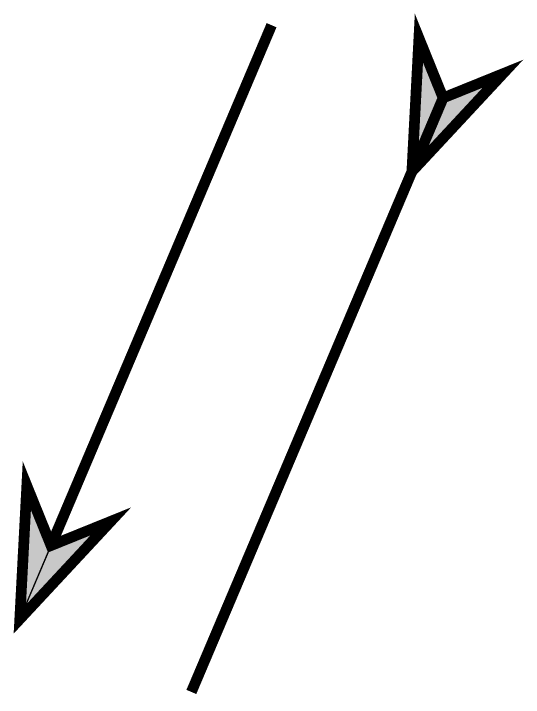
# Model space of a CAD drawing. Header units: millimetres. Extents: x 454430 to 532383, y -370512 to -310890.
# Drawn here: x 454430 to 454904, y -366143 to -365507 of the extents above; entities that cross this region are included whole.
import ezdxf

# ---------------------------------------------------------------- set-up
doc = ezdxf.new("R2010")
doc.units = ezdxf.units.MM

# ---------------------------------------------------------------- blocks, each defined once
blk = doc.blocks.new('FLECHE1')
h = blk.add_hatch(color=256)
h.dxf.hatch_style = 1
h.paths.add_polyline_path([(495907.08, -370439.56), (495913.62, -370315.47), (495936.11, -370371.09), (495991.74, -370348.6)])
for p, q in [((495907.08, -370439.56), (496141.31, -369887.17)), ((495913.62, -370315.47), (495907.08, -370439.56)), ((495913.62, -370315.47), (495907.08, -370439.56)), ((495936.11, -370371.09), (495913.62, -370315.47)), ((495936.11, -370371.09), (495913.62, -370315.47)), ((495991.74, -370348.6), (495907.08, -370439.56)), ((495907.08, -370439.56), (495991.74, -370348.6)), ((495936.11, -370371.09), (495991.74, -370348.6)), ((495991.74, -370348.6), (495936.11, -370371.09)), ((495907.08, -370439.56), (495936.11, -370371.09))]:
    blk.add_line(p, q)
at = {"const_width": 10}
for points in [[(495936.11, -370371.09), (496141.31, -369887.17)], [(495907.08, -370439.56), (495913.62, -370315.47), (495936.11, -370371.09), (495991.74, -370348.6), (495907.08, -370439.56)]]:
    blk.add_lwpolyline(points, dxfattribs=at)
blk = doc.blocks.new('FLECHE2')
h = blk.add_hatch(color=256)
h.dxf.hatch_style = 1
h.paths.add_polyline_path([(496271.87, -370023.32), (496278.4, -369899.22), (496300.9, -369954.84), (496356.52, -369932.35)])
at = {"const_width": 10}
for points in [[(496066.67, -370507.24), (496300.9, -369954.84), (496356.52, -369932.35), (496271.87, -370023.32), (496300.9, -369954.84), (496278.4, -369899.22), (496271.87, -370023.32), (496356.52, -369932.35), (496300.9, -369954.84), (496278.4, -369899.22), (496271.87, -370023.32)], [(496271.87, -370023.32), (496278.4, -369899.22), (496300.9, -369954.84), (496356.52, -369932.35), (496271.87, -370023.32)]]:
    blk.add_lwpolyline(points, dxfattribs=at)

msp = doc.modelspace()

# ---------------------------------------------------------------- block references
for name in ['FLECHE2', 'FLECHE1']:
    msp.add_blockref(name, (-41471.28, 4369.14))

doc.saveas('drawing.dxf')
